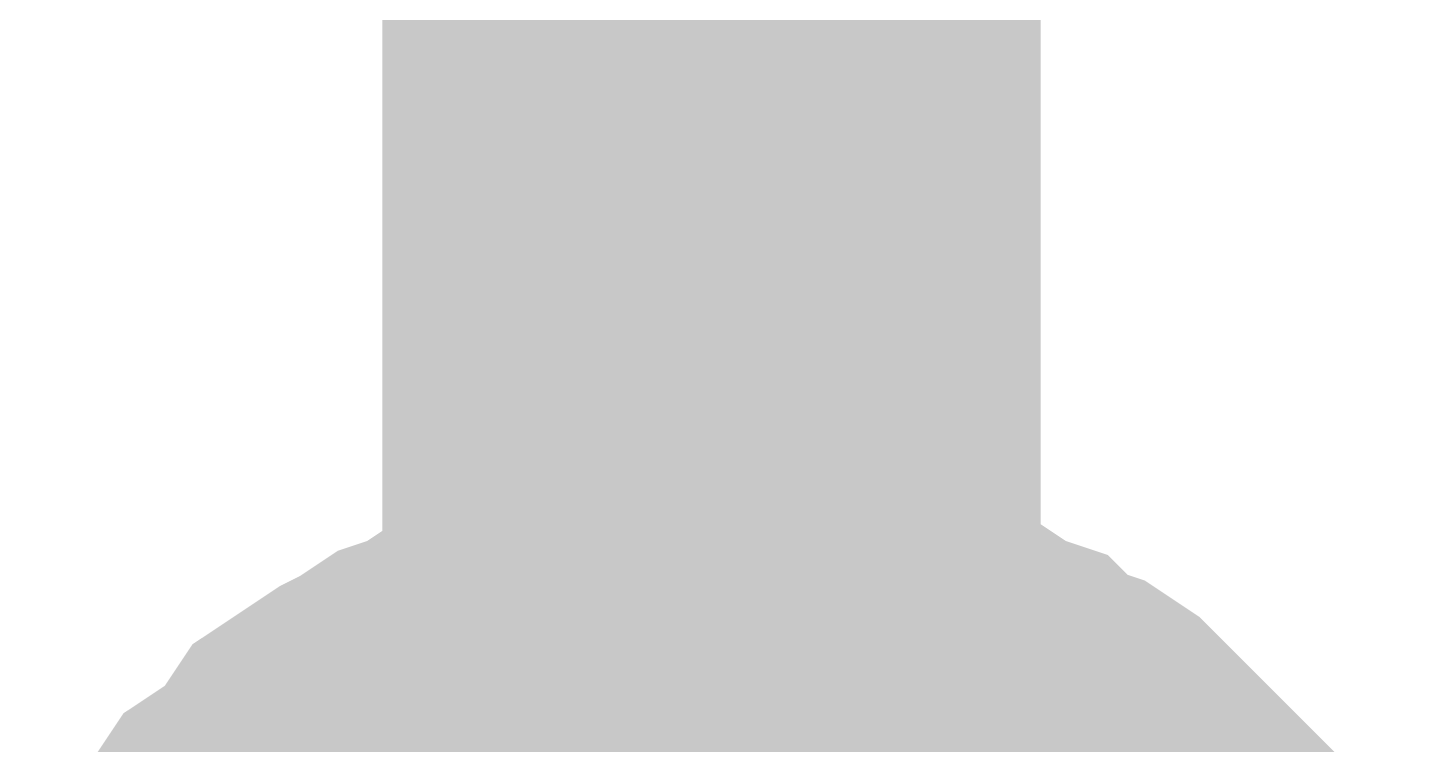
# Model space of a CAD drawing. Header units: inches. Extents: x 0 to 841, y 0 to 594.
# Drawn here: x 309.229 to 310.797, y 263.081 to 263.897 of the extents above; entities that cross this region are included whole.
import ezdxf

# ---------------------------------------------------------------- set-up
doc = ezdxf.new("R2010")
doc.units = ezdxf.units.IN
doc.layers.add('Sheet', color=255, linetype='Continuous')

msp = doc.modelspace()

# ---------------------------------------------------------------- linework, layer by layer
at = {"layer": 'Sheet'}
for points in [[(310.0076, 267.4999, 0.7493, 0.7493, 0), (310.0076, 262.4915, 0.7493, 0.7493, 0)], [(309.3788, 262.9182, 0.2997, 0.2997, 0), (309.4012, 262.9519, 0.2997, 0.2997, 0), (309.4237, 262.9744, 0.2997, 0.2997, 0), (309.4461, 263.0081, 0.2997, 0.2997, 0), (309.4798, 263.0305, 0.2997, 0.2997, 0), (309.5023, 263.053, 0.2997, 0.2997, 0), (309.5247, 263.0867, 0.2997, 0.2997, 0), (309.5584, 263.1091, 0.2997, 0.2997, 0), (309.5921, 263.1316, 0.2997, 0.2997, 0), (309.6146, 263.1428, 0.2997, 0.2997, 0), (309.6483, 263.1653, 0.2997, 0.2997, 0), (309.6819, 263.1765, 0.2997, 0.2997, 0), (309.7156, 263.199, 0.2997, 0.2997, 0), (309.7493, 263.2102, 0.2997, 0.2997, 0), (309.783, 263.2214, 0.2997, 0.2997, 0), (309.8167, 263.2326, 0.2997, 0.2997, 0), (309.8504, 263.2439, 0.2997, 0.2997, 0), (309.8953, 263.2439, 0.2997, 0.2997, 0), (309.929, 263.2551, 0.2997, 0.2997, 0), (309.9739, 263.2551, 0.2997, 0.2997, 0), (310.0076, 263.2551, 0.2997, 0.2997, 0)], [(309.3788, 262.9182, 0.2997, 0.2997, 0), (309.4012, 262.9519, 0.2997, 0.2997, 0), (309.4237, 262.9744, 0.2997, 0.2997, 0), (309.4461, 263.0081, 0.2997, 0.2997, 0), (309.4798, 263.0305, 0.2997, 0.2997, 0), (309.5023, 263.053, 0.2997, 0.2997, 0), (309.5247, 263.0867, 0.2997, 0.2997, 0), (309.5584, 263.1091, 0.2997, 0.2997, 0), (309.5921, 263.1316, 0.2997, 0.2997, 0), (309.6146, 263.1428, 0.2997, 0.2997, 0), (309.6483, 263.1653, 0.2997, 0.2997, 0), (309.6819, 263.1765, 0.2997, 0.2997, 0), (309.7156, 263.199, 0.2997, 0.2997, 0), (309.7493, 263.2102, 0.2997, 0.2997, 0), (309.783, 263.2214, 0.2997, 0.2997, 0), (309.8167, 263.2326, 0.2997, 0.2997, 0), (309.8504, 263.2439, 0.2997, 0.2997, 0), (309.8953, 263.2439, 0.2997, 0.2997, 0), (309.929, 263.2551, 0.2997, 0.2997, 0), (309.9739, 263.2551, 0.2997, 0.2997, 0), (310.0076, 263.2551, 0.2997, 0.2997, 0)], [(310.0076, 263.2551, 0.2997, 0.2997, 0), (310.0076, 263.2551, 0.2997, 0.2997, 0)], [(310.0076, 263.2551, 0.2997, 0.2997, 0), (310.0525, 263.2551, 0.2997, 0.2997, 0), (310.0862, 263.2551, 0.2997, 0.2997, 0), (310.1199, 263.2439, 0.2997, 0.2997, 0), (310.1648, 263.2439, 0.2997, 0.2997, 0), (310.1985, 263.2326, 0.2997, 0.2997, 0), (310.2322, 263.2214, 0.2997, 0.2997, 0), (310.2771, 263.2102, 0.2997, 0.2997, 0), (310.3108, 263.199, 0.2997, 0.2997, 0), (310.3445, 263.1765, 0.2997, 0.2997, 0), (310.3781, 263.1653, 0.2997, 0.2997, 0), (310.4006, 263.1428, 0.2997, 0.2997, 0), (310.4343, 263.1316, 0.2997, 0.2997, 0), (310.468, 263.1091, 0.2997, 0.2997, 0), (310.4904, 263.0867, 0.2997, 0.2997, 0), (310.5241, 263.053, 0.2997, 0.2997, 0), (310.5466, 263.0305, 0.2997, 0.2997, 0), (310.569, 263.0081, 0.2997, 0.2997, 0), (310.6027, 262.9744, 0.2997, 0.2997, 0), (310.6252, 262.9519, 0.2997, 0.2997, 0), (310.6476, 262.9182, 0.2997, 0.2997, 0)], [(310.0076, 263.2551, 0.2997, 0.2997, 0), (310.0076, 263.2551, 0.2997, 0.2997, 0)], [(310.0076, 263.2551, 0.2997, 0.2997, 0), (310.0525, 263.2551, 0.2997, 0.2997, 0), (310.0862, 263.2551, 0.2997, 0.2997, 0), (310.1199, 263.2439, 0.2997, 0.2997, 0), (310.1648, 263.2439, 0.2997, 0.2997, 0), (310.1985, 263.2326, 0.2997, 0.2997, 0), (310.2322, 263.2214, 0.2997, 0.2997, 0), (310.2771, 263.2102, 0.2997, 0.2997, 0), (310.3108, 263.199, 0.2997, 0.2997, 0), (310.3445, 263.1765, 0.2997, 0.2997, 0), (310.3781, 263.1653, 0.2997, 0.2997, 0), (310.4006, 263.1428, 0.2997, 0.2997, 0), (310.4343, 263.1316, 0.2997, 0.2997, 0), (310.468, 263.1091, 0.2997, 0.2997, 0), (310.4904, 263.0867, 0.2997, 0.2997, 0), (310.5241, 263.053, 0.2997, 0.2997, 0), (310.5466, 263.0305, 0.2997, 0.2997, 0), (310.569, 263.0081, 0.2997, 0.2997, 0), (310.6027, 262.9744, 0.2997, 0.2997, 0), (310.6252, 262.9519, 0.2997, 0.2997, 0), (310.6476, 262.9182, 0.2997, 0.2997, 0)], [(309.4798, 263.0305, 0.0991, 0.0991, 0), (309.5023, 263.053, 0.0991, 0.0991, 0), (309.5247, 263.0867, 0.0991, 0.0991, 0), (309.5584, 263.1091, 0.0991, 0.0991, 0), (309.5921, 263.1316, 0.0991, 0.0991, 0), (309.6146, 263.1428, 0.0991, 0.0991, 0), (309.6483, 263.1653, 0.0991, 0.0991, 0), (309.6819, 263.1765, 0.0991, 0.0991, 0), (309.7156, 263.199, 0.0991, 0.0991, 0), (309.7493, 263.2102, 0.0991, 0.0991, 0), (309.783, 263.2214, 0.0991, 0.0991, 0), (309.8167, 263.2326, 0.0991, 0.0991, 0), (309.8504, 263.2439, 0.0991, 0.0991, 0), (309.8953, 263.2439, 0.0991, 0.0991, 0), (309.929, 263.2551, 0.0991, 0.0991, 0), (309.9739, 263.2551, 0.0991, 0.0991, 0), (310.0076, 263.2551, 0.0991, 0.0991, 0)], [(309.4798, 263.0305, 0.0991, 0.0991, 0), (309.5023, 263.053, 0.0991, 0.0991, 0), (309.5247, 263.0867, 0.0991, 0.0991, 0), (309.5584, 263.1091, 0.0991, 0.0991, 0), (309.5921, 263.1316, 0.0991, 0.0991, 0), (309.6146, 263.1428, 0.0991, 0.0991, 0), (309.6483, 263.1653, 0.0991, 0.0991, 0), (309.6819, 263.1765, 0.0991, 0.0991, 0), (309.7156, 263.199, 0.0991, 0.0991, 0), (309.7493, 263.2102, 0.0991, 0.0991, 0), (309.783, 263.2214, 0.0991, 0.0991, 0), (309.8167, 263.2326, 0.0991, 0.0991, 0), (309.8504, 263.2439, 0.0991, 0.0991, 0), (309.8953, 263.2439, 0.0991, 0.0991, 0), (309.929, 263.2551, 0.0991, 0.0991, 0), (309.9739, 263.2551, 0.0991, 0.0991, 0), (310.0076, 263.2551, 0.0991, 0.0991, 0)], [(310.0076, 263.2551, 0.0991, 0.0991, 0), (310.0076, 263.2551, 0.0991, 0.0991, 0)], [(310.0076, 263.2551, 0.0991, 0.0991, 0), (310.0525, 263.2551, 0.0991, 0.0991, 0), (310.0862, 263.2551, 0.0991, 0.0991, 0), (310.1199, 263.2439, 0.0991, 0.0991, 0), (310.1648, 263.2439, 0.0991, 0.0991, 0), (310.1985, 263.2326, 0.0991, 0.0991, 0), (310.2322, 263.2214, 0.0991, 0.0991, 0), (310.2771, 263.2102, 0.0991, 0.0991, 0), (310.3108, 263.199, 0.0991, 0.0991, 0), (310.3445, 263.1765, 0.0991, 0.0991, 0), (310.3781, 263.1653, 0.0991, 0.0991, 0), (310.4006, 263.1428, 0.0991, 0.0991, 0), (310.4343, 263.1316, 0.0991, 0.0991, 0), (310.468, 263.1091, 0.0991, 0.0991, 0), (310.4904, 263.0867, 0.0991, 0.0991, 0), (310.5241, 263.053, 0.0991, 0.0991, 0), (310.5466, 263.0305, 0.0991, 0.0991, 0)], [(310.0076, 263.2551, 0.0991, 0.0991, 0), (310.0076, 263.2551, 0.0991, 0.0991, 0)], [(310.0076, 263.2551, 0.0991, 0.0991, 0), (310.0525, 263.2551, 0.0991, 0.0991, 0), (310.0862, 263.2551, 0.0991, 0.0991, 0), (310.1199, 263.2439, 0.0991, 0.0991, 0), (310.1648, 263.2439, 0.0991, 0.0991, 0), (310.1985, 263.2326, 0.0991, 0.0991, 0), (310.2322, 263.2214, 0.0991, 0.0991, 0), (310.2771, 263.2102, 0.0991, 0.0991, 0), (310.3108, 263.199, 0.0991, 0.0991, 0), (310.3445, 263.1765, 0.0991, 0.0991, 0), (310.3781, 263.1653, 0.0991, 0.0991, 0), (310.4006, 263.1428, 0.0991, 0.0991, 0), (310.4343, 263.1316, 0.0991, 0.0991, 0), (310.468, 263.1091, 0.0991, 0.0991, 0), (310.4904, 263.0867, 0.0991, 0.0991, 0), (310.5241, 263.053, 0.0991, 0.0991, 0), (310.5466, 263.0305, 0.0991, 0.0991, 0)], [(309.7493, 262.9294, 0.2997, 0.2997, 0), (309.7605, 262.9407, 0.2997, 0.2997, 0), (309.783, 262.9519, 0.2997, 0.2997, 0), (309.8055, 262.9631, 0.2997, 0.2997, 0), (309.8279, 262.9744, 0.2997, 0.2997, 0), (309.8616, 262.9856, 0.2997, 0.2997, 0), (309.8841, 262.9968, 0.2997, 0.2997, 0), (309.9065, 262.9968, 0.2997, 0.2997, 0), (309.929, 262.9968, 0.2997, 0.2997, 0), (309.9514, 263.0081, 0.2997, 0.2997, 0), (309.9851, 263.0081, 0.2997, 0.2997, 0), (310.0076, 263.0081, 0.2997, 0.2997, 0)], [(309.7493, 262.9294, 0.2997, 0.2997, 0), (309.7605, 262.9407, 0.2997, 0.2997, 0), (309.783, 262.9519, 0.2997, 0.2997, 0), (309.8055, 262.9631, 0.2997, 0.2997, 0), (309.8279, 262.9744, 0.2997, 0.2997, 0), (309.8616, 262.9856, 0.2997, 0.2997, 0), (309.8841, 262.9968, 0.2997, 0.2997, 0), (309.9065, 262.9968, 0.2997, 0.2997, 0), (309.929, 262.9968, 0.2997, 0.2997, 0), (309.9514, 263.0081, 0.2997, 0.2997, 0), (309.9851, 263.0081, 0.2997, 0.2997, 0), (310.0076, 263.0081, 0.2997, 0.2997, 0)], [(310.0076, 263.0081, 0.2997, 0.2997, 0), (310.0076, 263.0081, 0.2997, 0.2997, 0)], [(310.0076, 263.0081, 0.2997, 0.2997, 0), (310.03, 263.0081, 0.2997, 0.2997, 0), (310.0637, 263.0081, 0.2997, 0.2997, 0), (310.0862, 262.9968, 0.2997, 0.2997, 0), (310.1086, 262.9968, 0.2997, 0.2997, 0), (310.1311, 262.9968, 0.2997, 0.2997, 0), (310.1648, 262.9856, 0.2997, 0.2997, 0), (310.1872, 262.9744, 0.2997, 0.2997, 0), (310.2097, 262.9631, 0.2997, 0.2997, 0), (310.2322, 262.9519, 0.2997, 0.2997, 0), (310.2546, 262.9407, 0.2997, 0.2997, 0), (310.2771, 262.9294, 0.2997, 0.2997, 0)], [(310.0076, 263.0081, 0.2997, 0.2997, 0), (310.0076, 263.0081, 0.2997, 0.2997, 0)], [(310.0076, 263.0081, 0.2997, 0.2997, 0), (310.03, 263.0081, 0.2997, 0.2997, 0), (310.0637, 263.0081, 0.2997, 0.2997, 0), (310.0862, 262.9968, 0.2997, 0.2997, 0), (310.1086, 262.9968, 0.2997, 0.2997, 0), (310.1311, 262.9968, 0.2997, 0.2997, 0), (310.1648, 262.9856, 0.2997, 0.2997, 0), (310.1872, 262.9744, 0.2997, 0.2997, 0), (310.2097, 262.9631, 0.2997, 0.2997, 0), (310.2322, 262.9519, 0.2997, 0.2997, 0), (310.2546, 262.9407, 0.2997, 0.2997, 0), (310.2771, 262.9294, 0.2997, 0.2997, 0)]]:
    msp.add_lwpolyline(points, format="xyseb", dxfattribs=at)

doc.saveas('drawing.dxf')
